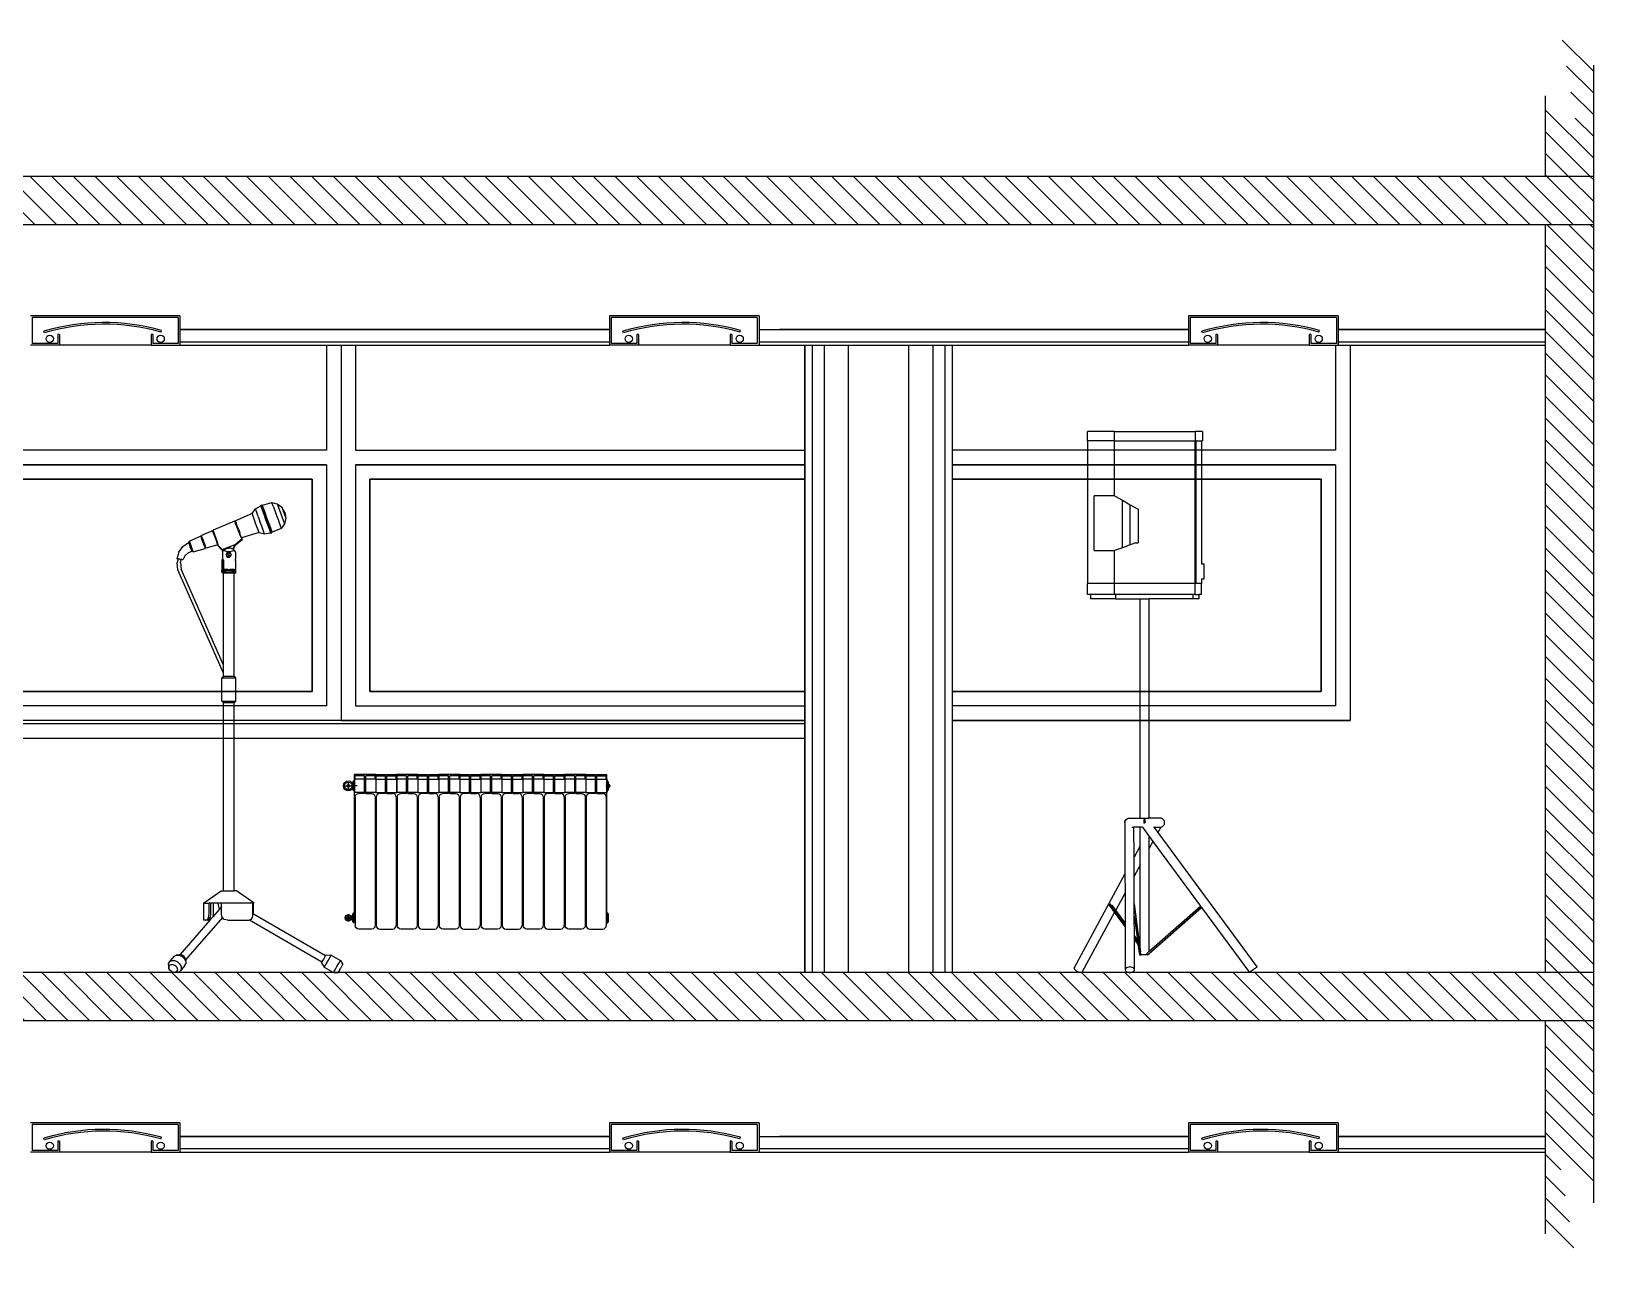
# Model space of a CAD drawing. Header units: millimetres. Extents: x 768.3 to 819.1, y 1240.1 to 1252.9.
# Drawn here: x 812.6 to 819.07, y 1240.12 to 1245.24 of the extents above; entities that cross this region are included whole.
import ezdxf

# ---------------------------------------------------------------- set-up
doc = ezdxf.new("R2010")
doc.units = ezdxf.units.MM
doc.header["$LTSCALE"] = 0.05
for name, color, linetype in [('Corte Cielorraso', 2, 'Continuous'), ('Corte-atras', 252, 'Continuous'), ('Corte-Carpinteria', 253, 'Continuous'), ('Corte-Losa', 7, 'Continuous'), ('Corte-Muros', 6, 'Continuous'), ('Edges', 7, 'Continuous'), ('Relleno', 252, 'Continuous')]:
    doc.layers.add(name, color=color, linetype=linetype)
pattern_1 = [(135, (2059.20724, 459.51907), (-0.0449012806, -0.0449012806), [])]
pattern_2 = [(135, (2059.20724, 459.49907), (-0.0449012806, -0.0449012806), [])]

# ---------------------------------------------------------------- blocks, each defined once
blk = doc.blocks.new('Termo_Vista')
for p, q in [((-0.218, 0), (0.218, 0)), ((-0.208, -0.092), (-0.208, 0)), ((0.208, -0.092), (0.208, 0)), ((-0.218, -0.092), (-0.013, -0.092)), ((-0.218, -0.092), (-0.218, -0.373)), ((-0.208, -0.025), (-0.013, -0.025)), ((-0.013, -0.392), (-0.013, -0.025)), ((0.012, -0.025), (0.208, -0.025)), ((0.012, -0.392), (0.012, -0.025)), ((0.012, -0.092), (0.218, -0.092)), ((0.218, -0.092), (0.218, -0.373)), ((0.218, -0.092), (0.218, -0.373)), ((-0.218, -0.373), (-0.013, -0.373)), ((-0.208, -0.467), (-0.208, -3.125)), ((-0.013, -0.392), (-0.133, -0.392)), ((0.012, -0.373), (0.218, -0.373)), ((0.012, -0.392), (0.133, -0.392)), ((0.208, -0.467), (0.208, -3.125)), ((-0.208, -2.861), (-0.218, -2.861)), ((-0.218, -3.074), (-0.218, -2.861)), ((0.208, -2.861), (0.218, -2.861)), ((0.218, -3.074), (0.218, -2.861)), ((-0.208, -3.074), (-0.218, -3.074)), ((-0.133, -3.2), (0.133, -3.2)), ((0.208, -3.074), (0.218, -3.074))]:
    blk.add_line(p, q)
for centre, start, end in [((-0.133, -0.467), 90, 180), ((0.133, -0.467), 0, 90), ((-0.133, -3.125), 180, 270), ((0.133, -3.125), 270, 0)]:
    blk.add_arc(centre, 0.075, start, end)
blk = doc.blocks.new('pa sys ls')
for p, q in [((-0.9386, 1.3758), (-0.9386, 1.3374)), ((-0.9386, 1.3758), (-0.9078, 1.3758)), ((-0.9078, 1.3758), (-0.9078, 1.3374)), ((-0.5733, 1.3758), (-0.9078, 1.3758)), ((-0.5733, 1.3758), (-0.4617, 1.3758)), ((-0.5733, 1.3374), (-0.5733, 1.3758)), ((-0.4617, 1.3374), (-0.4617, 1.3758)), ((-0.9386, 1.3374), (-0.9349, 1.3374)), ((-0.9349, 0.8269), (-0.9349, 1.3374)), ((-0.9115, 1.3374), (-0.9349, 1.3374)), ((-0.9115, 0.7461), (-0.9115, 1.3374)), ((-0.9115, 1.3374), (-0.9078, 1.3374)), ((-0.9078, 0.7461), (-0.9078, 1.3374)), ((-0.5733, 1.3374), (-0.9078, 1.3374)), ((-0.5733, 1.3374), (-0.4617, 1.3374)), ((-0.5733, 1.1099), (-0.5733, 1.3374)), ((-0.4617, 1.3374), (-0.4617, 0.7461)), ((-0.5733, 1.1099), (-0.6066, 1.0907)), ((-0.5733, 1.1099), (-0.4896, 1.1099)), ((-0.4896, 0.8823), (-0.4896, 1.1099)), ((-0.6384, 1.0725), (-0.6717, 1.0534)), ((-0.6717, 1.0534), (-0.6717, 0.9143)), ((-0.6066, 1.0907), (-0.6384, 1.0725)), ((-0.6384, 0.9057), (-0.6384, 1.0725)), ((-0.6066, 0.8943), (-0.6066, 1.0907)), ((-0.6622, 0.9143), (-0.6717, 0.9143)), ((-0.6622, 0.9143), (-0.6384, 0.9057)), ((-0.6384, 0.9057), (-0.6066, 0.8943)), ((-0.6066, 0.8943), (-0.5733, 0.8823)), ((-0.4896, 0.8823), (-0.5733, 0.8823)), ((-0.5733, 0.7461), (-0.5733, 0.8823)), ((-0.9451, 0.7657), (-0.9451, 0.8269)), ((-0.9349, 0.8269), (-0.9451, 0.8269)), ((-0.9341, 0.8269), (-0.9349, 0.8269)), ((-0.9349, 0.7657), (-0.9451, 0.7657)), ((-0.9349, 0.7461), (-0.9349, 0.7657)), ((-0.9341, 0.7657), (-0.9349, 0.7657)), ((-0.9349, 0.7461), (-0.934, 0.7461)), ((-0.934, 0.7001), (-0.934, 0.7461)), ((-0.934, 0.7461), (-0.9115, 0.7461)), ((-0.9115, 0.7461), (-0.9078, 0.7461)), ((-0.9078, 0.7001), (-0.9078, 0.7461)), ((-0.9078, 0.7461), (-0.5733, 0.7461)), ((-0.5733, 0.7461), (-0.4617, 0.7461)), ((-0.5733, 0.7001), (-0.5733, 0.7461)), ((-0.4617, 0.7001), (-0.4617, 0.7461)), ((-0.934, 0.7001), (-0.9223, 0.7001)), ((-0.9223, 0.7001), (-0.9223, 0.6826)), ((-0.9078, 0.7001), (-0.9223, 0.7001)), ((-0.9223, 0.6826), (-0.8983, 0.6826)), ((-0.9078, 0.7001), (-0.8983, 0.7001)), ((-0.8983, 0.7001), (-0.8983, 0.6826)), ((-0.8983, 0.7001), (-0.5781, 0.7001)), ((-0.8983, 0.6826), (-0.7177, 0.6826)), ((-0.7177, -0.2267), (-0.7177, 0.6826)), ((-0.6796, 0.6826), (-0.7177, 0.6826)), ((-0.6796, -0.2267), (-0.6796, 0.6826)), ((-0.5781, 0.6826), (-0.6796, 0.6826)), ((-0.5781, 0.7001), (-0.5781, 0.6826)), ((-0.5781, 0.7001), (-0.5733, 0.7001)), ((-0.5781, 0.6826), (-0.4735, 0.6826)), ((-0.5733, 0.7001), (-0.4735, 0.7001)), ((-0.4735, 0.7001), (-0.4617, 0.7001)), ((-0.4735, 0.7001), (-0.4735, 0.6826)), ((-0.7813, -0.2457), (-0.7807, -0.2408)), ((-0.7807, -0.2506), (-0.7813, -0.2457)), ((-0.7807, -0.2408), (-0.7788, -0.2362)), ((-0.7788, -0.2552), (-0.7807, -0.2506)), ((-0.7788, -0.2362), (-0.7757, -0.2322)), ((-0.7757, -0.2592), (-0.7788, -0.2552)), ((-0.7757, -0.2322), (-0.7717, -0.2292)), ((-0.7717, -0.2292), (-0.7671, -0.2273)), ((-0.7671, -0.2273), (-0.7621, -0.2267)), ((-0.7621, -0.2267), (-0.7177, -0.2267)), ((-0.6986, -0.2267), (-0.7177, -0.2267)), ((-0.7031, -0.2426), (-0.7028, -0.2428)), ((-0.7028, -0.2428), (-0.7013, -0.2439)), ((-0.7011, -0.244), (-0.701, -0.2408)), ((-0.7011, -0.244), (-0.6988, -0.2457)), ((-0.7011, -0.2457), (-0.7011, -0.244)), ((-0.7011, -0.2462), (-0.7011, -0.2457)), ((-0.701, -0.2408), (-0.7008, -0.2362)), ((-0.7008, -0.2362), (-0.7004, -0.2322)), ((-0.7004, -0.2322), (-0.6999, -0.2292)), ((-0.6999, -0.2292), (-0.6993, -0.2273)), ((-0.6993, -0.2273), (-0.6986, -0.2267)), ((-0.6988, -0.2457), (-0.6962, -0.2476)), ((-0.698, -0.2273), (-0.6986, -0.2267)), ((-0.6796, -0.2267), (-0.6986, -0.2267)), ((-0.6974, -0.2292), (-0.698, -0.2273)), ((-0.6969, -0.2322), (-0.6974, -0.2292)), ((-0.6965, -0.2362), (-0.6969, -0.2322)), ((-0.6962, -0.2408), (-0.6965, -0.2362)), ((-0.6961, -0.2457), (-0.6962, -0.2408)), ((-0.6962, -0.2476), (-0.6961, -0.2457)), ((-0.6962, -0.2476), (-0.6948, -0.2486)), ((-0.6948, -0.2486), (-0.6944, -0.2489)), ((-0.6351, -0.2267), (-0.6796, -0.2267)), ((-0.6302, -0.2273), (-0.6351, -0.2267)), ((-0.6255, -0.2292), (-0.6302, -0.2273)), ((-0.6215, -0.2322), (-0.6255, -0.2292)), ((-0.6185, -0.2362), (-0.6215, -0.2322)), ((-0.6166, -0.2408), (-0.6185, -0.2362)), ((-0.6169, -0.2426), (-0.6168, -0.2428)), ((-0.6168, -0.2428), (-0.6165, -0.2439)), ((-0.6161, -0.247), (-0.6168, -0.458)), ((-0.6159, -0.2457), (-0.6166, -0.2408)), ((-0.6161, -0.247), (-0.6159, -0.2457)), ((-0.6161, -0.2464), (-0.6161, -0.247)), ((-0.7527, -0.287), (-1.1634, -0.844)), ((-0.7717, -0.2622), (-0.7757, -0.2592)), ((-0.7671, -0.2641), (-0.7717, -0.2622)), ((-0.765, -0.2644), (-0.7671, -0.2641)), ((-0.765, -0.2644), (-0.7527, -0.287)), ((-0.7621, -0.2648), (-0.765, -0.2644)), ((-0.7363, -0.2648), (-0.7621, -0.2648)), ((-0.7363, -0.2648), (-0.7527, -0.287)), ((-0.7345, -0.2622), (-0.7363, -0.2648)), ((-0.7177, -0.3036), (-0.7327, -0.324)), ((-0.689, -0.2648), (-0.7177, -0.3036)), ((-0.7177, -0.3516), (-0.7177, -0.3036)), ((-0.6889, -0.2646), (-0.689, -0.2648)), ((-0.689, -0.2648), (-0.6796, -0.2648)), ((-0.6796, -0.3424), (-0.6796, -0.2648)), ((-0.6796, -0.2648), (-0.6542, -0.2648)), ((-0.6547, -0.3883), (-0.6542, -0.2648)), ((-0.6453, -0.2648), (-0.6542, -0.2648)), ((-0.7327, -0.324), (-0.93, -0.5916)), ((-0.7327, -0.324), (-0.7177, -0.3516)), ((-0.7177, -0.3516), (-0.717, -0.3528)), ((-0.7177, -0.7789), (-0.7177, -0.3516)), ((-0.6802, -0.3413), (-0.6796, -0.3424)), ((-0.6796, -0.3424), (-0.6547, -0.3883)), ((-0.6796, -0.4217), (-0.6796, -0.3424)), ((-0.655, -0.4671), (-0.6547, -0.3883)), ((-0.6802, -0.4205), (-0.6796, -0.4217)), ((-0.6796, -0.4217), (-0.655, -0.4671)), ((-0.6796, -0.7455), (-0.6796, -0.4217)), ((-0.6554, -0.5827), (-0.655, -0.4671)), ((-0.6168, -0.458), (-0.6171, -0.5368)), ((-0.6168, -0.458), (-0.4056, -0.8471)), ((-0.6774, -0.7425), (-0.6562, -0.5827)), ((-0.6562, -0.5827), (-0.6554, -0.5827)), ((-0.6557, -0.5874), (-0.6562, -0.5827)), ((-0.6554, -0.5874), (-0.6554, -0.5827)), ((-0.6171, -0.5368), (-0.6176, -0.6612)), ((-0.6176, -0.6679), (-0.5549, -0.5827)), ((-0.6171, -0.5368), (-0.5784, -0.608)), ((-0.5549, -0.5827), (-0.5575, -0.5827)), ((-0.5522, -0.5875), (-0.5549, -0.5827)), ((-0.934, -0.5971), (-1.1327, -0.8666)), ((-0.9337, -0.5967), (-0.934, -0.5971)), ((-0.7177, -0.7879), (-0.934, -0.5971)), ((-0.93, -0.5916), (-0.9337, -0.5967)), ((-0.9337, -0.5967), (-0.7099, -0.7942)), ((-0.7177, -0.7789), (-0.93, -0.5916)), ((-0.6828, -0.7915), (-0.6557, -0.5874)), ((-0.6556, -0.634), (-0.6683, -0.7302)), ((-0.6558, -0.7132), (-0.6556, -0.634)), ((-0.6554, -0.5874), (-0.6557, -0.5874)), ((-0.6556, -0.634), (-0.6554, -0.5874)), ((-0.6176, -0.6612), (-0.5784, -0.608)), ((-0.6176, -0.6763), (-0.5737, -0.6167)), ((-0.5784, -0.608), (-0.5639, -0.5883)), ((-0.5737, -0.6167), (-0.5522, -0.5875)), ((-0.5737, -0.6167), (-0.4398, -0.8635)), ((-0.6176, -0.6763), (-0.6182, -0.8553)), ((-0.6176, -0.6612), (-0.6176, -0.6679)), ((-0.6176, -0.6679), (-0.6176, -0.6763)), ((-0.6828, -0.7831), (-0.6798, -0.7609)), ((-0.6802, -0.7463), (-0.6796, -0.7455)), ((-0.6802, -0.753), (-0.6796, -0.7521)), ((-0.6802, -0.7614), (-0.6798, -0.7609)), ((-0.6798, -0.7609), (-0.6796, -0.7589)), ((-0.6796, -0.7455), (-0.6774, -0.7425)), ((-0.6796, -0.7521), (-0.6796, -0.7455)), ((-0.6796, -0.7521), (-0.6785, -0.7506)), ((-0.6796, -0.7589), (-0.6785, -0.7506)), ((-0.6796, -0.7589), (-0.6796, -0.7521)), ((-0.6785, -0.7506), (-0.6774, -0.7425)), ((-0.6708, -0.7485), (-0.6768, -0.7942)), ((-0.6708, -0.7485), (-0.6559, -0.7283)), ((-0.6694, -0.7383), (-0.6708, -0.7485)), ((-0.6694, -0.7383), (-0.6559, -0.7199)), ((-0.6683, -0.7302), (-0.6694, -0.7383)), ((-0.6683, -0.7302), (-0.6558, -0.7132)), ((-0.6563, -0.8553), (-0.6559, -0.7283)), ((-0.6559, -0.7199), (-0.6558, -0.7132)), ((-0.6559, -0.7283), (-0.6559, -0.7199)), ((-0.7057, -0.7894), (-0.7177, -0.7789)), ((-0.7177, -0.7918), (-0.7177, -0.7879)), ((-0.7133, -0.7918), (-0.7177, -0.7879)), ((-0.7177, -0.7918), (-0.7133, -0.7918)), ((-0.7106, -0.7942), (-0.7133, -0.7918)), ((-0.7099, -0.7942), (-0.7106, -0.7942)), ((-0.7095, -0.7938), (-0.7099, -0.7942)), ((-0.7078, -0.7918), (-0.7095, -0.7938)), ((-0.7095, -0.7938), (-0.7093, -0.7942)), ((-0.7093, -0.7942), (-0.7044, -0.7942)), ((-0.7057, -0.7894), (-0.7078, -0.7918)), ((-0.7057, -0.7918), (-0.7078, -0.7918)), ((-0.7044, -0.7942), (-0.7057, -0.7918)), ((-0.7026, -0.7918), (-0.7057, -0.7918)), ((-0.7044, -0.7942), (-0.7026, -0.7918)), ((-0.6834, -0.7918), (-0.7026, -0.7918)), ((-0.6831, -0.7942), (-0.6834, -0.7918)), ((-0.6828, -0.7918), (-0.6834, -0.7918)), ((-0.6831, -0.7942), (-0.6828, -0.7918)), ((-0.6768, -0.7942), (-0.6831, -0.7942)), ((-0.6825, -0.7918), (-0.6828, -0.7918)), ((-1.1634, -0.844), (-1.1629, -0.8444)), ((-1.1629, -0.8444), (-1.1614, -0.8455)), ((-1.1614, -0.8455), (-1.159, -0.8473)), ((-1.159, -0.8473), (-1.1559, -0.8497)), ((-1.1559, -0.8497), (-1.1522, -0.8524)), ((-1.1522, -0.8524), (-1.1482, -0.8553)), ((-1.1482, -0.8553), (-1.1443, -0.8582)), ((-1.1443, -0.8582), (-1.1405, -0.861)), ((-1.1405, -0.861), (-1.1373, -0.8633)), ((-1.1373, -0.8633), (-1.1349, -0.8651)), ((-1.1349, -0.8651), (-1.1333, -0.8662)), ((-1.1333, -0.8662), (-1.1327, -0.8666)), ((-0.6563, -0.8553), (-0.6557, -0.8524)), ((-0.6557, -0.8582), (-0.6563, -0.8553)), ((-0.6557, -0.8524), (-0.6538, -0.8497)), ((-0.6538, -0.861), (-0.6557, -0.8582)), ((-0.6538, -0.8497), (-0.6508, -0.8473)), ((-0.6507, -0.8633), (-0.6538, -0.861)), ((-0.6508, -0.8473), (-0.6469, -0.8455)), ((-0.6468, -0.8651), (-0.6507, -0.8633)), ((-0.6469, -0.8455), (-0.6423, -0.8444)), ((-0.6422, -0.8662), (-0.6468, -0.8651)), ((-0.6423, -0.8444), (-0.6374, -0.844)), ((-0.6372, -0.8666), (-0.6422, -0.8662)), ((-0.6374, -0.844), (-0.6324, -0.8444)), ((-0.6323, -0.8662), (-0.6372, -0.8666)), ((-0.6324, -0.8444), (-0.6278, -0.8455)), ((-0.6277, -0.8651), (-0.6323, -0.8662)), ((-0.6278, -0.8455), (-0.6239, -0.8473)), ((-0.6238, -0.8633), (-0.6277, -0.8651)), ((-0.6239, -0.8473), (-0.6208, -0.8497)), ((-0.6208, -0.861), (-0.6238, -0.8633)), ((-0.6208, -0.8497), (-0.6189, -0.8524)), ((-0.6189, -0.8582), (-0.6208, -0.861)), ((-0.6189, -0.8524), (-0.6182, -0.8553)), ((-0.6182, -0.8553), (-0.6189, -0.8582)), ((-0.4398, -0.8635), (-0.4387, -0.8653)), ((-0.4387, -0.8653), (-0.4365, -0.8665)), ((-0.4365, -0.8665), (-0.4334, -0.8669)), ((-0.4334, -0.8669), (-0.4296, -0.8665)), ((-0.4296, -0.8665), (-0.4253, -0.8653)), ((-0.4253, -0.8653), (-0.4208, -0.8635)), ((-0.4208, -0.8635), (-0.4165, -0.8611)), ((-0.4165, -0.8611), (-0.4125, -0.8583)), ((-0.4125, -0.8583), (-0.4093, -0.8553)), ((-0.4093, -0.8553), (-0.407, -0.8523)), ((-0.407, -0.8523), (-0.4057, -0.8495)), ((-0.4057, -0.8495), (-0.4056, -0.8471))]:
    blk.add_line(p, q)
blk = doc.blocks.new('Microphone+full ls')
for p, q in [((2.25, 6.41), (3.36, 6.41)), ((2.25, 3.63), (3.36, 3.63))]:
    blk.add_line(p, q)
at = {"layer": 'Edges'}
for p, q in [((-1.7, 24.67), (-2.28, 24.52)), ((-1.74, 24.57), (-1.7, 24.67)), ((-0.72, 24.37), (-1.7, 24.67)), ((-2.77, 24.16), (-3.18, 23.03)), ((-3.08, 23.63), (-3.18, 23.03)), ((-3.18, 23.03), (-3.04, 22.44)), ((-3.08, 23.63), (-2.77, 24.16)), ((-2.28, 24.52), (-3.04, 22.44)), ((-2.28, 24.52), (-2.77, 24.16)), ((-2.2, 23.31), (-2.39, 22.79)), ((-2.01, 23.83), (-2.2, 23.31)), ((-1.85, 24.28), (-2.01, 23.83)), ((-1.85, 24.28), (-1.74, 24.57)), ((-1.23, 22.96), (-1.03, 23.5)), ((-1.19, 22.94), (-0.99, 23.5)), ((-0.89, 23.46), (-1.09, 22.91)), ((-0.86, 23.43), (-1.05, 22.89)), ((-1.03, 23.5), (-0.87, 23.95)), ((-0.99, 23.5), (-0.82, 23.97)), ((-0.89, 23.46), (-0.99, 23.5)), ((-0.72, 23.93), (-0.89, 23.46)), ((-0.87, 23.95), (-0.76, 24.26)), ((-0.69, 23.89), (-0.86, 23.43)), ((-0.82, 23.97), (-0.7, 24.28)), ((-0.72, 23.93), (-0.82, 23.97)), ((-0.76, 24.26), (-0.72, 24.37)), ((-0.72, 24.37), (-0.66, 24.39)), ((-0.6, 24.25), (-0.72, 23.93)), ((-0.7, 24.28), (-0.66, 24.39)), ((-0.6, 24.25), (-0.7, 24.28)), ((-0.58, 24.19), (-0.69, 23.89)), ((-0.56, 24.36), (-0.66, 24.39)), ((-0.56, 24.36), (-0.6, 24.25)), ((-0.54, 24.3), (-0.58, 24.19)), ((-0.54, 24.3), (-0.56, 24.36)), ((0.02, 24), (-0.54, 24.3)), ((-0.28, 23.18), (-0.46, 22.68)), ((-0.28, 23.18), (-0.12, 23.61)), ((-0.12, 23.61), (-0.02, 23.9)), ((-0.02, 23.9), (0.02, 24)), ((0.37, 23.52), (0.02, 24)), ((0.14, 22.9), (0.26, 23.22)), ((0.26, 23.22), (0.34, 23.44)), ((0.34, 23.44), (0.37, 23.52)), ((0.37, 23.52), (2.19, 22.72)), ((-3.04, 22.44), (-2.7, 21.95)), ((-2.66, 22.05), (-2.7, 21.95)), ((-2.7, 21.95), (-1.74, 21.55)), ((-2.55, 22.35), (-2.66, 22.05)), ((-2.39, 22.79), (-2.55, 22.35)), ((-1.74, 21.55), (-1.7, 21.66)), ((-1.74, 21.55), (-1.72, 21.49)), ((-1.72, 21.49), (-1.68, 21.6)), ((-1.62, 21.46), (-1.72, 21.49)), ((-1.7, 21.66), (-1.59, 21.96)), ((-1.68, 21.6), (-1.56, 21.92)), ((-1.58, 21.57), (-1.68, 21.6)), ((-1.58, 21.57), (-1.62, 21.46)), ((-1.56, 21.48), (-1.62, 21.46)), ((-1.59, 21.96), (-1.43, 22.42)), ((-1.46, 21.88), (-1.58, 21.57)), ((-1.56, 21.92), (-1.39, 22.39)), ((-1.46, 21.88), (-1.56, 21.92)), ((-1.53, 21.59), (-1.56, 21.48)), ((-0.94, 21.36), (-1.56, 21.48)), ((-1.41, 21.9), (-1.53, 21.59)), ((-1.29, 22.35), (-1.46, 21.88)), ((-1.43, 22.42), (-1.23, 22.96)), ((-1.25, 22.35), (-1.41, 21.9)), ((-1.39, 22.39), (-1.19, 22.94)), ((-1.29, 22.35), (-1.39, 22.39)), ((-1.09, 22.91), (-1.29, 22.35)), ((-1.05, 22.89), (-1.25, 22.35)), ((-1.19, 22.94), (-1.09, 22.91)), ((-0.36, 21.5), (-0.94, 21.36)), ((-0.94, 21.36), (-0.9, 21.46)), ((-0.9, 21.46), (-0.8, 21.75)), ((-0.8, 21.75), (-0.64, 22.17)), ((-0.64, 22.17), (-0.46, 22.68)), ((-0.36, 21.5), (-0.34, 21.58)), ((-0.36, 21.5), (1.47, 20.96)), ((-0.34, 21.58), (-0.26, 21.8)), ((-0.26, 21.8), (-0.14, 22.12)), ((-0.14, 22.12), (0, 22.51)), ((0, 22.51), (0.14, 22.9)), ((1.57, 21.23), (1.67, 21.52)), ((2.2, 22.72), (1.63, 21.15)), ((1.8, 21.86), (1.67, 21.52)), ((1.8, 21.86), (1.92, 22.2)), ((1.92, 22.2), (2.03, 22.49)), ((2.1, 22.68), (2.03, 22.49)), ((2.19, 22.72), (2.1, 22.69)), ((2.1, 22.69), (2.1, 22.68)), ((2.2, 22.72), (2.19, 22.72)), ((2.2, 22.72), (4.45, 21.75)), ((3.96, 20.41), (4.45, 21.75)), ((4.44, 21.48), (4.35, 21.24)), ((4.44, 21.48), (4.49, 21.64)), ((4.45, 21.75), (4.46, 21.72)), ((4.46, 21.72), (5.67, 21.19)), ((4.46, 21.72), (4.5, 21.65)), ((4.5, 21.65), (4.49, 21.64)), ((1.44, 20.89), (1.42, 20.73)), ((1.46, 20.85), (1.42, 20.73)), ((1.42, 20.73), (2.13, 20.16)), ((1.47, 20.96), (1.44, 20.89)), ((1.63, 21.15), (1.46, 20.85)), ((2.16, 20.24), (1.46, 20.85)), ((1.49, 21), (1.47, 20.96)), ((1.5, 21.03), (1.49, 21)), ((1.5, 21.03), (1.57, 21.23)), ((2.13, 20.16), (2.16, 20.24)), ((2.13, 20.16), (2.37, 19.75)), ((2.4, 19.77), (2.16, 20.24)), ((3.52, 19.72), (2.16, 20.24)), ((2.23, 19.64), (2.37, 19.75)), ((2.37, 19.75), (2.39, 19.77)), ((2.39, 19.77), (2.4, 19.77)), ((2.4, 19.77), (2.61, 19.86)), ((2.61, 19.86), (2.86, 19.88)), ((3.17, 19.8), (2.86, 19.88)), ((3.37, 19.65), (3.17, 19.8)), ((3.52, 19.72), (3.44, 19.58)), ((3.5, 19.65), (3.87, 20.02)), ((3.91, 20.12), (3.52, 19.72)), ((3.96, 20.16), (3.87, 20.02)), ((3.87, 20.02), (3.91, 20.12)), ((3.91, 20.12), (3.96, 20.41)), ((3.91, 20.12), (4.04, 20.39)), ((3.96, 20.16), (3.98, 20.23)), ((3.98, 20.23), (4, 20.29)), ((3.98, 20.23), (5.19, 19.88)), ((4, 20.29), (4.04, 20.39)), ((4.06, 20.45), (4.04, 20.39)), ((4.15, 20.68), (4.06, 20.45)), ((4.25, 20.96), (4.15, 20.68)), ((4.35, 21.24), (4.25, 20.96)), ((5.19, 19.88), (5.21, 19.93)), ((5.27, 19.93), (5.19, 19.88)), ((5.21, 19.93), (5.26, 20.07)), ((5.26, 20.07), (5.34, 20.28)), ((5.7, 21.1), (5.27, 19.93)), ((5.27, 19.93), (5.31, 19.84)), ((5.33, 19.89), (5.31, 19.84)), ((6.56, 19.48), (5.31, 19.84)), ((5.38, 20.03), (5.33, 19.89)), ((5.34, 20.28), (5.43, 20.53)), ((5.46, 20.24), (5.38, 20.03)), ((5.43, 20.53), (5.52, 20.78)), ((5.55, 20.49), (5.46, 20.24)), ((5.52, 20.78), (5.6, 21)), ((5.64, 20.74), (5.55, 20.49)), ((5.6, 21), (5.65, 21.14)), ((5.71, 20.95), (5.64, 20.74)), ((5.65, 21.14), (5.67, 21.19)), ((5.7, 21.1), (5.67, 21.19)), ((5.7, 21.1), (5.78, 21.14)), ((5.76, 21.09), (5.71, 20.95)), ((5.78, 21.14), (5.76, 21.09)), ((6.97, 20.62), (5.78, 21.14)), ((6.68, 19.83), (6.62, 19.65)), ((6.76, 20.05), (6.68, 19.83)), ((6.74, 19.68), (6.8, 19.83)), ((6.84, 20.27), (6.76, 20.05)), ((6.8, 19.83), (6.86, 20.01)), ((6.91, 20.45), (6.84, 20.27)), ((6.86, 20.01), (6.92, 20.18)), ((6.95, 20.57), (6.91, 20.45)), ((6.92, 20.18), (6.98, 20.33)), ((6.97, 20.62), (6.95, 20.57)), ((6.97, 20.62), (7.03, 20.47)), ((6.98, 20.33), (7.01, 20.43)), ((7.01, 20.43), (7.03, 20.47)), ((7.65, 20.04), (7.03, 20.47)), ((8.07, 19.45), (7.65, 20.04)), ((2.07, 18.57), (2.1, 18.57)), ((2.07, 17.64), (2.07, 18.57)), ((2.1, 18.57), (2.12, 18.7)), ((2.1, 18.57), (2.12, 18.57)), ((2.11, 19.49), (2.17, 19.59)), ((2.11, 19.49), (2.12, 18.7)), ((2.12, 18.57), (2.12, 18.7)), ((2.12, 18.57), (2.12, 17.64)), ((2.17, 19.59), (2.23, 19.64)), ((2.17, 19.59), (2.25, 19.59)), ((2.25, 19.59), (2.45, 19.55)), ((2.45, 19.55), (2.69, 19.49)), ((2.56, 19.17), (2.61, 19.33)), ((2.56, 19.17), (3.04, 19.04)), ((2.56, 19.17), (2.61, 19.13)), ((2.56, 19.17), (2.62, 19.02)), ((2.61, 19.33), (2.69, 19.4)), ((2.61, 19.33), (2.66, 19.34)), ((3.08, 19.2), (2.61, 19.33)), ((2.61, 19.13), (2.99, 19.03)), ((2.64, 19.04), (2.61, 19.13)), ((2.62, 19.02), (2.64, 19.04)), ((2.68, 18.98), (2.62, 19.02)), ((2.76, 18.96), (2.64, 19.04)), ((2.66, 19.34), (2.74, 19.4)), ((3.04, 19.24), (2.66, 19.34)), ((2.76, 18.93), (2.68, 18.98)), ((2.69, 19.49), (2.92, 19.49)), ((2.69, 19.4), (2.69, 19.49)), ((2.69, 19.4), (2.73, 19.43)), ((2.73, 19.43), (2.89, 19.44)), ((2.73, 19.43), (2.74, 19.4)), ((2.74, 19.4), (2.89, 19.41)), ((2.91, 18.97), (2.76, 18.96)), ((2.76, 18.93), (2.76, 18.96)), ((2.92, 18.94), (2.76, 18.93)), ((2.89, 19.44), (3.03, 19.35)), ((2.89, 19.44), (2.89, 19.41)), ((2.89, 19.41), (3.01, 19.33)), ((2.99, 19.03), (2.91, 18.97)), ((2.92, 18.94), (2.91, 18.97)), ((2.92, 19.49), (3.17, 19.55)), ((3.04, 19.04), (2.92, 18.94)), ((3.04, 19.04), (2.99, 19.03)), ((3.03, 19.35), (3.01, 19.33)), ((3.01, 19.33), (3.04, 19.24)), ((3.08, 19.2), (3.03, 19.35)), ((3.08, 19.2), (3.04, 19.24)), ((3.08, 19.2), (3.04, 19.04)), ((3.17, 19.55), (3.37, 19.59)), ((3.44, 19.59), (3.37, 19.65)), ((3.37, 19.59), (3.44, 19.59)), ((3.49, 18.7), (3.37, 18.57)), ((3.49, 18.57), (3.37, 18.57)), ((3.37, 18.57), (3.37, 17.64)), ((3.44, 19.59), (3.44, 19.58)), ((3.44, 19.58), (3.45, 19.57)), ((3.5, 19.65), (3.45, 19.57)), ((3.49, 19.49), (3.45, 19.57)), ((3.49, 19.49), (3.49, 18.7)), ((3.49, 18.7), (3.49, 18.57)), ((3.51, 18.57), (3.49, 18.7)), ((3.49, 18.57), (3.49, 17.64)), ((3.51, 18.57), (3.54, 18.57)), ((3.54, 18.57), (3.54, 17.64)), ((6.56, 19.48), (6.69, 19.54)), ((6.57, 19.52), (6.56, 19.48)), ((6.62, 19.65), (6.57, 19.52)), ((6.69, 19.54), (6.71, 19.58)), ((7.09, 19.37), (6.69, 19.54)), ((6.71, 19.58), (6.74, 19.68)), ((7.43, 19.07), (7.09, 19.37)), ((7.43, 19.07), (7.65, 18.65)), ((7.65, 18.65), (7.67, 18.65)), ((7.67, 18.65), (7.74, 18.67)), ((7.74, 18.67), (7.8, 18.68)), ((7.89, 18.32), (7.8, 18.68)), ((7.8, 18.68), (7.82, 18.68)), ((7.82, 18.68), (7.84, 18.68)), ((7.89, 18.32), (7.83, 17.67)), ((7.84, 18.68), (7.88, 18.69)), ((7.88, 18.69), (7.96, 18.71)), ((7.96, 18.71), (8.04, 18.72)), ((7.96, 18.71), (7.96, 18.71)), ((8.04, 18.72), (8.07, 18.73)), ((8.07, 19.45), (8.26, 18.76)), ((8.07, 18.73), (8.1, 18.73)), ((8.1, 18.73), (8.13, 18.74)), ((8.13, 18.74), (8.17, 18.75)), ((8.13, 18.74), (8.22, 18.35)), ((8.16, 17.59), (8.22, 18.35)), ((8.17, 18.75), (8.24, 18.76)), ((8.24, 18.76), (8.26, 18.76)), ((2.12, 17.59), (2.07, 17.64)), ((2.12, 17.64), (2.07, 17.64)), ((2.07, 17.53), (2.12, 17.59)), ((2.07, 17.34), (2.07, 17.53)), ((2.07, 17.53), (2.25, 17.53)), ((2.07, 17.34), (2.16, 17.26)), ((2.07, 17.34), (2.25, 17.34)), ((2.25, 17.64), (2.12, 17.64)), ((3.5, 17.59), (2.12, 17.59)), ((2.25, 17.26), (2.16, 17.26)), ((2.25, 17.64), (2.68, 17.64)), ((2.25, 17.34), (2.25, 17.53)), ((2.44, 17.53), (2.25, 17.53)), ((2.25, 17.34), (2.44, 17.34)), ((2.25, 6.41), (2.25, 17.26)), ((2.25, 17.26), (3.36, 17.26)), ((2.44, 17.34), (2.44, 17.53)), ((3.17, 17.53), (2.44, 17.53)), ((3.17, 17.34), (2.44, 17.34)), ((2.93, 17.64), (2.68, 17.64)), ((2.93, 17.64), (3.37, 17.64)), ((3.17, 17.34), (3.17, 17.53)), ((3.37, 17.53), (3.17, 17.53)), ((3.17, 17.34), (3.37, 17.34)), ((3.36, 7.58), (7.83, 17.67)), ((3.36, 6.76), (8.16, 17.59)), ((3.36, 6.76), (3.36, 17.26)), ((3.45, 17.26), (3.36, 17.26)), ((3.49, 17.64), (3.37, 17.64)), ((3.37, 17.34), (3.37, 17.53)), ((3.37, 17.53), (3.54, 17.53)), ((3.37, 17.34), (3.54, 17.34)), ((3.54, 17.34), (3.45, 17.26)), ((3.54, 17.64), (3.49, 17.64)), ((3.5, 17.59), (3.54, 17.64)), ((3.54, 17.53), (3.5, 17.59)), ((3.54, 17.34), (3.54, 17.53)), ((3.36, 7.58), (3.36, 7.58)), ((3.36, 6.76), (3.36, 6.76)), ((3.36, 6.41), (3.36, 6.76)), ((2.08, 6.24), (2.25, 6.41)), ((2.08, 3.81), (2.08, 6.24)), ((3.53, 6.24), (2.08, 6.24)), ((3.53, 6.24), (3.36, 6.41)), ((3.53, 3.81), (3.53, 6.24)), ((2.08, 3.81), (2.25, 3.63)), ((3.53, 3.81), (2.08, 3.81)), ((2.25, -16.09), (2.25, 3.63)), ((3.53, 3.81), (3.36, 3.63)), ((3.36, -16.09), (3.36, 3.63)), ((0.15, -17.39), (2.02, -16.09)), ((2.02, -16.09), (2.25, -16.09)), ((3.36, -16.09), (2.25, -16.09)), ((3.6, -16.09), (3.36, -16.09)), ((5.47, -17.39), (3.6, -16.09)), ((0.15, -17.39), (0.21, -17.39)), ((0.21, -18.5), (0.21, -17.39)), ((0.21, -17.39), (0.32, -17.39)), ((0.32, -17.39), (0.32, -18.47)), ((0.32, -17.39), (3.59, -17.39)), ((3.59, -17.78), (3.59, -17.39)), ((3.59, -17.39), (3.95, -17.39)), ((3.59, -17.85), (3.59, -17.78)), ((3.59, -17.78), (3.83, -18.05)), ((3.59, -18.03), (3.59, -17.85)), ((3.59, -18.29), (3.59, -18.03)), ((3.95, -17.39), (3.83, -18.05)), ((3.95, -17.39), (4.46, -17.39)), ((4.46, -17.39), (4.46, -18.5)), ((4.46, -17.39), (4.71, -17.39)), ((4.71, -18.5), (4.71, -17.39)), ((4.71, -17.39), (4.89, -17.39)), ((4.89, -18.5), (4.89, -17.39)), ((5.47, -17.39), (4.89, -17.39)), ((5.47, -17.39), (5.47, -19.2)), ((0.21, -18.53), (-7.35, -22.9)), ((-6.96, -23.59), (0.64, -19.2)), ((0.32, -18.47), (0.21, -18.53)), ((0.21, -18.53), (0.21, -18.5)), ((0.32, -18.47), (0.32, -18.5)), ((0.32, -18.5), (0.33, -18.56)), ((0.33, -18.56), (0.34, -18.71)), ((0.34, -18.71), (0.36, -18.89)), ((0.36, -18.89), (0.37, -18.9)), ((0.37, -18.9), (0.45, -19.06)), ((0.45, -19.06), (0.48, -19.12)), ((0.48, -19.12), (0.56, -19.16)), ((0.56, -19.16), (0.66, -19.19)), ((0.64, -19.2), (0.66, -19.19)), ((0.64, -19.2), (0.67, -19.2)), ((0.66, -19.19), (0.67, -19.2)), ((2.9, -19.2), (0.67, -19.2)), ((2.9, -19.2), (3.29, -19.12)), ((3.29, -19.12), (3.49, -18.91)), ((3.49, -18.91), (7.35, -23.36)), ((3.49, -18.91), (3.5, -18.91)), ((3.5, -18.91), (3.52, -18.89)), ((3.52, -18.88), (3.54, -18.75)), ((3.52, -18.89), (3.52, -18.88)), ((3.54, -18.75), (3.58, -18.55)), ((3.58, -18.55), (3.59, -18.5)), ((3.59, -18.5), (3.59, -18.29)), ((3.83, -18.05), (4.5, -18.82)), ((4.46, -18.5), (4.5, -18.82)), ((4.5, -18.82), (4.8, -19.17)), ((4.75, -18.89), (4.71, -18.5)), ((4.86, -19.12), (4.75, -18.89)), ((4.93, -18.89), (4.75, -18.89)), ((4.8, -19.17), (4.9, -19.2)), ((4.8, -19.17), (7.97, -22.83)), ((5.06, -19.2), (4.86, -19.12)), ((5.05, -19.12), (4.86, -19.12)), ((4.93, -18.89), (4.89, -18.5)), ((4.9, -19.2), (5.06, -19.2)), ((5.05, -19.12), (4.93, -18.89)), ((5.24, -19.2), (5.05, -19.12)), ((5.06, -19.2), (5.24, -19.2)), ((5.24, -19.2), (5.47, -19.2)), ((-7.94, -22.86), (-8.9, -23.41)), ((-7.4, -22.83), (-7.94, -22.86)), ((-7.87, -22.98), (-7.94, -22.86)), ((-7.35, -22.9), (-7.4, -22.83)), ((-7.35, -22.9), (-7.35, -22.91)), ((-7.35, -22.91), (-7.31, -22.97)), ((7.47, -23.04), (7.61, -22.92)), ((7.61, -22.92), (7.62, -22.91)), ((7.62, -22.91), (7.76, -22.85)), ((8.04, -22.86), (7.74, -22.98)), ((7.76, -22.85), (7.81, -22.83)), ((7.81, -22.83), (7.9, -22.83)), ((7.9, -22.83), (7.97, -22.83)), ((7.97, -22.83), (8.01, -22.83)), ((8.01, -22.83), (8.33, -22.86)), ((8.33, -22.86), (8.04, -22.86)), ((8.55, -22.98), (8.33, -22.86)), ((-8.9, -23.41), (-9.14, -23.83)), ((-9.14, -23.83), (-9.09, -23.91)), ((-9.09, -23.91), (-9.01, -24.06)), ((-9.01, -24.06), (-8.9, -24.25)), ((-8.83, -23.54), (-8.9, -23.41)), ((-8.79, -24.44), (-8.9, -24.25)), ((-8.7, -23.76), (-8.83, -23.54)), ((-8.79, -24.44), (-8.7, -24.59)), ((-8.53, -24.04), (-8.7, -23.76)), ((-8.7, -24.59), (-8.65, -24.67)), ((-8.37, -24.32), (-8.53, -24.04)), ((-8.24, -24.55), (-8.37, -24.32)), ((-8.17, -24.67), (-8.24, -24.55)), ((-7.21, -24.12), (-8.17, -24.67)), ((-7.74, -23.21), (-7.87, -22.98)), ((-7.58, -23.49), (-7.74, -23.21)), ((-7.42, -23.77), (-7.58, -23.49)), ((-7.29, -23.99), (-7.42, -23.77)), ((-7.26, -23.06), (-7.31, -22.97)), ((-7.21, -24.12), (-7.29, -23.99)), ((-7.26, -23.06), (-7.24, -23.09)), ((-7.24, -23.09), (-7.15, -23.24)), ((-6.91, -23.66), (-7.21, -24.12)), ((-7.15, -23.24), (-7.07, -23.4)), ((-7.05, -23.43), (-7.07, -23.4)), ((-6.99, -23.52), (-7.05, -23.43)), ((-6.99, -23.52), (-6.96, -23.58)), ((-6.96, -23.58), (-6.96, -23.59)), ((-6.91, -23.66), (-6.96, -23.59)), ((7.34, -23.43), (7.33, -23.77)), ((7.45, -23.99), (7.33, -23.77)), ((7.5, -23.21), (7.34, -23.52)), ((7.35, -23.37), (7.34, -23.43)), ((7.35, -23.31), (7.36, -23.24)), ((7.35, -23.36), (7.35, -23.31)), ((7.35, -23.36), (7.35, -23.37)), ((7.35, -23.37), (7.35, -23.36)), ((7.36, -23.24), (7.39, -23.19)), ((7.39, -23.19), (7.46, -23.06)), ((7.45, -23.98), (7.45, -23.99)), ((7.45, -23.98), (7.45, -23.99)), ((7.45, -23.99), (7.93, -24.55)), ((7.46, -24), (7.45, -23.99)), ((7.46, -24), (7.45, -23.99)), ((7.46, -23.06), (7.47, -23.04)), ((7.74, -22.98), (7.5, -23.21)), ((7.83, -24.04), (7.82, -24.32)), ((7.82, -24.32), (7.93, -24.55)), ((7.98, -23.76), (7.83, -24.04)), ((8.15, -24.67), (7.93, -24.55)), ((8.22, -23.54), (7.98, -23.76)), ((8.23, -24.25), (8.21, -24.44)), ((8.21, -24.44), (8.29, -24.59)), ((8.52, -23.41), (8.22, -23.54)), ((8.32, -24.06), (8.23, -24.25)), ((8.29, -24.59), (8.44, -24.67)), ((8.49, -23.91), (8.32, -24.06)), ((8.69, -23.83), (8.49, -23.91)), ((8.8, -23.41), (8.52, -23.41)), ((8.55, -22.98), (9.03, -23.54)), ((8.63, -24.67), (8.83, -24.59)), ((8.88, -23.83), (8.69, -23.83)), ((9.03, -23.54), (8.8, -23.41)), ((8.83, -24.59), (9, -24.44)), ((9.03, -23.91), (8.88, -23.83)), ((9, -24.44), (9.1, -24.25)), ((9.14, -23.76), (9.03, -23.54)), ((9.11, -24.06), (9.03, -23.91)), ((9.12, -24.04), (9.1, -24.25)), ((9.1, -24.25), (9.11, -24.06)), ((9.14, -23.76), (9.11, -24.06)), ((9.12, -24.04), (9.14, -23.76)), ((-8.17, -24.67), (-8.65, -24.67)), ((8.15, -24.67), (8.15, -24.67)), ((8.15, -24.67), (8.44, -24.67)), ((8.44, -24.67), (8.44, -24.67)), ((8.44, -24.67), (8.63, -24.67))]:
    blk.add_line(p, q, dxfattribs=at)

msp = doc.modelspace()

# ---------------------------------------------------------------- hatches: boundary and pattern name
at = {"layer": 'Relleno'}
h = msp.add_hatch(dxfattribs=at)
h.set_pattern_fill('ANSI31', color=256, scale=0.02, angle=90)
h.set_pattern_definition(pattern_1)
h.paths.add_polyline_path([(819.073, 1244.6384), (818.873, 1244.6384), (818.873, 1244.972), (819.0027, 1244.8394), (818.9358, 1245.2404), (819.073, 1245.1001)])
h = msp.add_hatch(dxfattribs=at)
h.set_pattern_fill('ANSI31', color=256, scale=0.02, angle=90)
h.set_pattern_definition(pattern_1)
h.paths.add_polyline_path([(808.5331, 1244.4384), (808.3764, 1244.5093), (808.7761, 1244.5836), (808.6552, 1244.6384), (819.073, 1244.6384), (819.073, 1244.4384)])
h = msp.add_hatch(dxfattribs=at)
h.set_pattern_fill('ANSI31', color=256, scale=0.02, angle=90)
h.set_pattern_definition(pattern_2)
h.paths.add_polyline_path([(819.073, 1244.4384), (818.873, 1244.4384), (818.873, 1241.3384), (819.073, 1241.3384)])
h = msp.add_hatch(dxfattribs=at)
h.set_pattern_fill('ANSI31', color=256, scale=0.02, angle=90)
h.set_pattern_definition(pattern_2)
h.paths.add_polyline_path([(819.073, 1241.3384), (819.073, 1241.1384), (808.5411, 1241.1384), (808.3764, 1241.213), (808.7761, 1241.2872), (808.6632, 1241.3384)])
h = msp.add_hatch(dxfattribs=at)
h.set_pattern_fill('ANSI31', color=256, scale=0.02, angle=90)
h.set_pattern_definition(pattern_2)
h.paths.add_polyline_path([(819.073, 1240.3831), (818.9358, 1240.5233), (819.0027, 1240.1223), (818.873, 1240.255), (818.873, 1241.1384), (819.073, 1241.1384)])

# ---------------------------------------------------------------- linework, layer by layer
at = {"layer": 'Corte Cielorraso'}
for p, q in [((813.213, 1244.0604), (812.593, 1244.0604)), ((812.6, 1244.0534), (812.6, 1243.9454)), ((813.206, 1244.0534), (812.6, 1244.0534)), ((813.206, 1244.0534), (813.206, 1243.9454)), ((813.206, 1244.0534), (813.206, 1243.9454)), ((813.213, 1244.0604), (813.213, 1243.9384)), ((813.213, 1244.0604), (813.213, 1243.9384)), ((815.613, 1244.0604), (814.993, 1244.0604)), ((814.993, 1244.0604), (814.993, 1243.9384)), ((815, 1244.0534), (815, 1243.9454)), ((815.606, 1244.0534), (815, 1244.0534)), ((815.606, 1244.0534), (815.606, 1243.9454)), ((815.606, 1244.0534), (815.606, 1243.9454)), ((815.613, 1244.0604), (815.613, 1243.9384)), ((815.613, 1244.0604), (815.613, 1243.9384)), ((818.013, 1244.0604), (817.393, 1244.0604)), ((817.393, 1244.0604), (817.393, 1243.9384)), ((817.4, 1244.0534), (817.4, 1243.9454)), ((818.006, 1244.0534), (817.4, 1244.0534)), ((818.006, 1244.0534), (818.006, 1243.9454)), ((818.006, 1244.0534), (818.006, 1243.9454)), ((818.013, 1244.0604), (818.013, 1243.9384)), ((818.013, 1244.0604), (818.013, 1243.9384)), ((812.706, 1243.9454), (812.6, 1243.9454)), ((812.6508, 1243.9897), (812.6488, 1243.9964)), ((812.713, 1243.9834), (812.706, 1243.9834)), ((812.706, 1243.9834), (812.706, 1243.9454)), ((812.713, 1243.9834), (812.713, 1243.9384)), ((813.1, 1243.9834), (813.093, 1243.9834)), ((813.093, 1243.9834), (813.093, 1243.9384)), ((813.1, 1243.9834), (813.1, 1243.9454)), ((813.206, 1243.9454), (813.1, 1243.9454)), ((813.1339, 1243.9933), (813.1358, 1244)), ((813.213, 1244.0034, 0), (814.8126, 1244.0034, 0)), ((814.993, 1244.0034, 0), (813.213, 1244.0034, 0)), ((814.993, 1244.0034, 0), (813.213, 1244.0034, 0)), ((813.213, 1244.0034, 0), (814.993, 1244.0034, 0)), ((813.213, 1243.9534, 0), (814.993, 1243.9534, 0)), ((813.213, 1243.9534, 0), (814.993, 1243.9534, 0)), ((813.213, 1243.9534, 0), (814.993, 1243.9534, 0)), ((815.106, 1243.9454), (815, 1243.9454)), ((815.0508, 1243.9897), (815.0488, 1243.9964)), ((815.113, 1243.9834), (815.106, 1243.9834)), ((815.106, 1243.9834), (815.106, 1243.9454)), ((815.113, 1243.9834), (815.113, 1243.9384)), ((815.5, 1243.9834), (815.493, 1243.9834)), ((815.493, 1243.9834), (815.493, 1243.9384)), ((815.5, 1243.9834), (815.5, 1243.9454)), ((815.606, 1243.9454), (815.5, 1243.9454)), ((815.5339, 1243.9933), (815.5358, 1244)), ((815.613, 1244.0034, 0), (817.393, 1244.0034, 0)), ((815.613, 1244.0034, 0), (817.393, 1244.0034, 0)), ((815.613, 1243.9534, 0), (817.393, 1243.9534, 0)), ((815.613, 1243.9534, 0), (817.393, 1243.9534, 0)), ((815.6983, 1244.0034, 0), (817.298, 1244.0034)), ((817.393, 1244.0034), (815.6983, 1244.0034, 0)), ((815.6983, 1243.9534, 0), (817.393, 1243.9534)), ((817.506, 1243.9454), (817.4, 1243.9454)), ((817.4508, 1243.9897), (817.4488, 1243.9964)), ((817.513, 1243.9834), (817.506, 1243.9834)), ((817.506, 1243.9834), (817.506, 1243.9454)), ((817.513, 1243.9834), (817.513, 1243.9384)), ((817.9, 1243.9834), (817.893, 1243.9834)), ((817.893, 1243.9834), (817.893, 1243.9384)), ((817.9, 1243.9834), (817.9, 1243.9454)), ((818.006, 1243.9454), (817.9, 1243.9454)), ((817.9339, 1243.9933), (817.9358, 1244)), ((818.013, 1244.0034, 0), (818.873, 1244.0034)), ((818.873, 1244.0034), (818.013, 1244.0034, 0)), ((818.013, 1243.9534, 0), (818.873, 1243.9534)), ((812.713, 1243.9384), (812.593, 1243.9384, 0)), ((813.093, 1243.9384), (812.713, 1243.9384)), ((813.093, 1243.9384), (813.213, 1243.9384, 0)), ((813.213, 1243.9384), (814.993, 1243.9384)), ((815.113, 1243.9384), (814.993, 1243.9384, 0)), ((815.493, 1243.9384), (815.113, 1243.9384)), ((815.493, 1243.9384), (815.613, 1243.9384, 0)), ((815.613, 1243.9384), (817.393, 1243.9384)), ((817.513, 1243.9384), (817.393, 1243.9384, 0)), ((817.893, 1243.9384), (817.513, 1243.9384)), ((817.893, 1243.9384), (818.013, 1243.9384, 0)), ((818.013, 1243.9384, 0), (818.873, 1243.9384)), ((813.213, 1240.7154), (812.593, 1240.7154)), ((812.6, 1240.7084), (812.6, 1240.6004)), ((813.206, 1240.7084), (812.6, 1240.7084)), ((813.206, 1240.7084), (813.206, 1240.6004)), ((813.206, 1240.7084), (813.206, 1240.6004)), ((813.213, 1240.7154), (813.213, 1240.5934)), ((813.213, 1240.7154), (813.213, 1240.5934)), ((815.613, 1240.7154), (814.993, 1240.7154)), ((814.993, 1240.7154), (814.993, 1240.5934)), ((815, 1240.7084), (815, 1240.6004)), ((815.606, 1240.7084), (815, 1240.7084)), ((815.606, 1240.7084), (815.606, 1240.6004)), ((815.606, 1240.7084), (815.606, 1240.6004)), ((815.613, 1240.7154), (815.613, 1240.5934)), ((815.613, 1240.7154), (815.613, 1240.5934)), ((818.013, 1240.7154), (817.393, 1240.7154)), ((817.393, 1240.7154), (817.393, 1240.5934)), ((817.4, 1240.7084), (817.4, 1240.6004)), ((818.006, 1240.7084), (817.4, 1240.7084)), ((818.006, 1240.7084), (818.006, 1240.6004)), ((818.006, 1240.7084), (818.006, 1240.6004)), ((818.013, 1240.7154), (818.013, 1240.5934)), ((818.013, 1240.7154), (818.013, 1240.5934)), ((812.6508, 1240.6447), (812.6488, 1240.6514)), ((812.713, 1240.6384), (812.706, 1240.6384)), ((812.706, 1240.6384), (812.706, 1240.6004)), ((812.713, 1240.6384), (812.713, 1240.5934)), ((813.1, 1240.6384), (813.093, 1240.6384)), ((813.093, 1240.6384), (813.093, 1240.5934)), ((813.1, 1240.6384), (813.1, 1240.6004)), ((813.1339, 1240.6483), (813.1358, 1240.655)), ((813.213, 1240.6584, 0), (814.8126, 1240.6584, 0)), ((814.993, 1240.6584, 0), (813.213, 1240.6584, 0)), ((814.993, 1240.6584, 0), (813.213, 1240.6584, 0)), ((813.213, 1240.6584, 0), (814.993, 1240.6584, 0)), ((815.0508, 1240.6447), (815.0488, 1240.6514)), ((815.113, 1240.6384), (815.106, 1240.6384)), ((815.106, 1240.6384), (815.106, 1240.6004)), ((815.113, 1240.6384), (815.113, 1240.5934)), ((815.5, 1240.6384), (815.493, 1240.6384)), ((815.493, 1240.6384), (815.493, 1240.5934)), ((815.5, 1240.6384), (815.5, 1240.6004)), ((815.5339, 1240.6483), (815.5358, 1240.655)), ((815.613, 1240.6584, 0), (817.393, 1240.6584, 0)), ((815.613, 1240.6584, 0), (817.393, 1240.6584, 0)), ((815.6983, 1240.6584, 0), (817.298, 1240.6584)), ((817.393, 1240.6584), (815.6983, 1240.6584, 0)), ((817.4508, 1240.6447), (817.4488, 1240.6514)), ((817.513, 1240.6384), (817.506, 1240.6384)), ((817.506, 1240.6384), (817.506, 1240.6004)), ((817.513, 1240.6384), (817.513, 1240.5934)), ((817.9, 1240.6384), (817.893, 1240.6384)), ((817.893, 1240.6384), (817.893, 1240.5934)), ((817.9, 1240.6384), (817.9, 1240.6004)), ((817.9339, 1240.6483), (817.9358, 1240.655)), ((818.013, 1240.6584), (818.873, 1240.6584, 0)), ((818.873, 1240.6584, 0), (818.013, 1240.6584)), ((812.713, 1240.5934), (812.593, 1240.5934, 0)), ((812.706, 1240.6004), (812.6, 1240.6004)), ((813.093, 1240.5934), (812.713, 1240.5934)), ((813.093, 1240.5934), (813.213, 1240.5934, 0)), ((813.206, 1240.6004), (813.1, 1240.6004)), ((813.213, 1240.6084, 0), (814.993, 1240.6084, 0)), ((813.213, 1240.6084, 0), (814.993, 1240.6084, 0)), ((813.213, 1240.6084, 0), (814.993, 1240.6084, 0)), ((813.213, 1240.5934), (814.993, 1240.5934)), ((815.113, 1240.5934), (814.993, 1240.5934, 0)), ((815.106, 1240.6004), (815, 1240.6004)), ((815.493, 1240.5934), (815.113, 1240.5934)), ((815.493, 1240.5934), (815.613, 1240.5934, 0)), ((815.606, 1240.6004), (815.5, 1240.6004)), ((815.613, 1240.6084, 0), (817.393, 1240.6084, 0)), ((815.613, 1240.6084, 0), (817.393, 1240.6084, 0)), ((815.613, 1240.5934), (817.393, 1240.5934)), ((815.6983, 1240.6084, 0), (817.393, 1240.6084)), ((817.513, 1240.5934), (817.393, 1240.5934, 0)), ((817.506, 1240.6004), (817.4, 1240.6004)), ((817.893, 1240.5934), (817.513, 1240.5934)), ((817.893, 1240.5934), (818.013, 1240.5934, 0)), ((818.006, 1240.6004), (817.9, 1240.6004)), ((818.013, 1240.6084), (818.873, 1240.6084, 0)), ((818.013, 1240.5934, 0), (818.873, 1240.5934))]:
    msp.add_line(p, q, dxfattribs=at)
for centre in [(812.6731, 1243.9652), (813.1329, 1243.9652), (815.0731, 1243.9652), (815.5329, 1243.9652), (817.4731, 1243.9652), (817.9329, 1243.9652), (812.6731, 1240.6202), (813.1329, 1240.6202), (815.0731, 1240.6202), (815.5329, 1240.6202), (817.4731, 1240.6202), (817.9329, 1240.6202)]:
    msp.add_circle(centre, 0.015, dxfattribs=at)
for centre, radius in [((812.8986, 1243.158), 0.8748), ((812.8986, 1243.158), 0.8678), ((815.2986, 1243.158), 0.8748), ((815.2986, 1243.158), 0.8678), ((817.6986, 1243.158), 0.8748), ((817.6986, 1243.158), 0.8678), ((812.8986, 1239.813), 0.8748), ((812.8986, 1239.813), 0.8678), ((815.2986, 1239.813), 0.8748), ((815.2986, 1239.813), 0.8678), ((817.6986, 1239.813), 0.8748), ((817.6986, 1239.813), 0.8678)]:
    msp.add_arc(centre, radius, 74.26456, 106.58928, dxfattribs=at)
at = {"layer": 'Corte-atras', "ltscale": 6}
for p, q in [((815.803, 1243.9384), (815.803, 1241.3384)), ((815.803, 1241.3384), (815.803, 1243.9384)), ((816.413, 1243.9384), (816.413, 1241.3384))]:
    msp.add_line(p, q, dxfattribs=at)
at = {"layer": 'Corte-atras'}
for p, q in [((815.833, 1243.9384), (815.833, 1241.3384)), ((815.883, 1243.9384), (815.883, 1241.3384)), ((815.983, 1243.9384), (815.983, 1241.3384)), ((816.233, 1243.9384), (816.233, 1241.3384)), ((816.333, 1243.9384), (816.333, 1241.3384)), ((816.383, 1243.9384), (816.383, 1241.3384)), ((815.803, 1242.3834), (809.798, 1242.3834)), ((815.803, 1242.3684), (809.798, 1242.3684)), ((816.413, 1242.3834), (818.063, 1242.3834)), ((815.803, 1242.3084), (809.798, 1242.3084)), ((813.9327, 1242.1292), (813.9299, 1242.1292)), ((813.9299, 1242.1191), (813.9299, 1242.1292)), ((813.9327, 1242.0908), (813.9327, 1242.1334)), ((813.937, 1242.1334), (813.9327, 1242.1334)), ((813.937, 1241.5561), (813.937, 1242.1584)), ((814.982, 1241.5561), (814.982, 1242.1584)), ((814.982, 1242.1334), (814.9863, 1242.1334)), ((814.9863, 1242.0908), (814.9863, 1242.1334)), ((814.9863, 1242.1292), (814.9891, 1242.1292)), ((814.9891, 1242.095), (814.9891, 1242.1292)), ((813.8951, 1242.1119), (813.9265, 1242.1119)), ((813.9108, 1242.0961), (813.9108, 1242.1276)), ((813.9477, 1242.1121), (813.9218, 1242.1121)), ((813.9299, 1242.095), (813.9299, 1242.1046)), ((813.9327, 1242.095), (813.9299, 1242.095)), ((813.937, 1242.0908), (813.9327, 1242.0908)), ((814.9776, 1242.1121), (814.9972, 1242.1121)), ((814.982, 1242.0908), (814.9863, 1242.0908)), ((814.9863, 1242.095), (814.9891, 1242.095)), ((814.9891, 1242.1191), (814.9918, 1242.1191)), ((814.9891, 1242.105), (814.9918, 1242.105)), ((814.9918, 1242.1191), (814.9918, 1242.1191)), ((814.9918, 1242.1191), (814.9918, 1242.105)), ((813.8951, 1241.5648), (813.9265, 1241.5648)), ((813.9108, 1241.5491), (813.9108, 1241.5806)), ((813.9222, 1241.5717), (813.9299, 1241.5717)), ((813.9222, 1241.558), (813.9299, 1241.558)), ((813.9327, 1241.5819), (813.9299, 1241.5819)), ((813.9299, 1241.5477), (813.9299, 1241.5819)), ((813.9327, 1241.5477), (813.9299, 1241.5477)), ((813.939, 1241.5861), (813.9327, 1241.5861)), ((813.9327, 1241.5435), (813.9327, 1241.5861)), ((814.98, 1241.5861), (814.9863, 1241.5861)), ((814.9863, 1241.5435), (814.9863, 1241.5861)), ((814.9863, 1241.5819), (814.9891, 1241.5819)), ((814.9863, 1241.5477), (814.9891, 1241.5477)), ((814.9891, 1241.5477), (814.9891, 1241.5819)), ((813.939, 1241.5435), (813.9327, 1241.5435)), ((814.98, 1241.5435), (814.9863, 1241.5435))]:
    msp.add_line(p, q, dxfattribs=at)
for centre, radius in [((813.9108, 1242.1119), 0.0204), ((813.9108, 1242.1119), 0.0157), ((813.9108, 1242.1119), 0.00548), ((813.9108, 1241.5648), 0.0134), ((813.9108, 1241.5648), 0.0108), ((813.9108, 1241.5648), 0.00548)]:
    msp.add_circle(centre, radius, dxfattribs=at)
at = {"layer": 'Corte-Carpinteria'}
for p, q in [((813.8805, 1243.9384), (813.8805, 1242.3834)), ((818.063, 1243.9384), (818.063, 1242.3834)), ((813.8205, 1243.5034), (811.8492, 1243.5034)), ((813.9405, 1243.5034), (815.803, 1243.5034)), ((818.003, 1243.5034), (816.413, 1243.5034)), ((813.8205, 1243.4434), (811.8492, 1243.4434)), ((813.9405, 1243.4434), (815.803, 1243.4434)), ((818.003, 1243.4434), (816.413, 1243.4434)), ((813.8205, 1242.4434), (811.8492, 1242.4434)), ((813.9405, 1242.4434), (815.803, 1242.4434)), ((818.003, 1242.4434), (816.413, 1242.4434)), ((813.8805, 1242.3834), (811.7892, 1242.3834)), ((813.8805, 1242.3834), (815.803, 1242.3834)), ((818.063, 1242.3834), (816.413, 1242.3834))]:
    msp.add_line(p, q, dxfattribs=at)
for points in [[(813.8205, 1243.9384), (813.8205, 1243.5034)], [(813.9405, 1243.9384), (813.9405, 1243.5034)], [(818.003, 1243.9384), (818.003, 1243.5034)], [(818.063, 1243.9384), (818.063, 1242.3834)], [(813.8205, 1243.4434), (813.8205, 1242.4434)], [(813.9405, 1243.4434), (813.9405, 1242.4434)], [(815.803, 1243.4434), (813.9405, 1243.4434), (813.9405, 1242.4434), (815.803, 1242.4434)], [(816.413, 1243.4434), (818.003, 1243.4434), (818.003, 1242.4434), (816.413, 1242.4434)], [(818.003, 1243.4434), (818.003, 1242.4434)], [(815.803, 1242.5034), (814.0005, 1242.5034), (814.0005, 1243.3834), (815.803, 1243.3834)], [(815.803, 1243.3834), (814.0005, 1243.3834), (814.0005, 1242.5034), (815.803, 1242.5034)], [(816.413, 1242.5034), (817.943, 1242.5034), (817.943, 1243.3834), (816.413, 1243.3834)], [(816.413, 1243.3834), (817.943, 1243.3834), (817.943, 1242.5034), (816.413, 1242.5034)]]:
    msp.add_lwpolyline(points, dxfattribs=at)
for points in [[(813.8205, 1243.4434), (813.8205, 1242.4434), (811.8492, 1242.4434), (811.8492, 1243.4434)], [(813.7605, 1243.3834), (811.9092, 1243.3834), (811.9092, 1242.5034), (813.7605, 1242.5034)], [(813.7605, 1243.3834), (813.7605, 1242.5034), (811.9092, 1242.5034), (811.9092, 1243.3834)]]:
    msp.add_lwpolyline(points, close=True, dxfattribs=at)
at = {"layer": 'Corte-Losa'}
for p, q in [((819.073, 1244.6384), (808.6486, 1244.6384)), ((819.073, 1244.4384), (819.073, 1244.6384)), ((819.073, 1244.4384), (808.5331, 1244.4384)), ((819.073, 1241.3384), (808.6632, 1241.3384)), ((819.073, 1241.1384), (819.073, 1241.3384)), ((819.073, 1241.1384), (808.5411, 1241.1384))]:
    msp.add_line(p, q, dxfattribs=at)
at = {"layer": 'Corte-Muros'}
for p, q in [((819.073, 1240.3831), (819.073, 1245.1001)), ((818.873, 1244.6384), (818.873, 1244.972)), ((818.873, 1241.3384), (818.873, 1244.4384)), ((818.873, 1240.255), (818.873, 1241.1384))]:
    msp.add_line(p, q, dxfattribs=at)

# ---------------------------------------------------------------- block references
at = {"xscale": -1}
msp.add_blockref('pa sys ls', (816.5131, 1242.205), dxfattribs=at)
at = {"xscale": -0.03948667480563171, "yscale": 0.03948667480563171, "zscale": 0.03948667480563171}
msp.add_blockref('Microphone+full ls', (813.5264, 1242.3127), dxfattribs=at)
at = {"layer": 'Corte-atras', "yscale": 0.2, "zscale": 0.2}
for p, xscale in [((813.9806, 1242.1584), -0.2), ((814.0677, 1242.1584), 0.2), ((814.1547, 1242.1584), -0.2), ((814.2418, 1242.1584), 0.2), ((814.3289, 1242.1584), -0.2), ((814.416, 1242.1584), 0.2), ((814.503, 1242.1584), -0.2), ((814.5901, 1242.1584), 0.2), ((814.6772, 1242.1584), -0.2), ((814.7643, 1242.1584), 0.2), ((814.8514, 1242.1584), -0.2), ((814.9384, 1242.1584), 0.2)]:
    msp.add_blockref('Termo_Vista', p, dxfattribs=dict(at, xscale=xscale))

doc.saveas('drawing.dxf')
